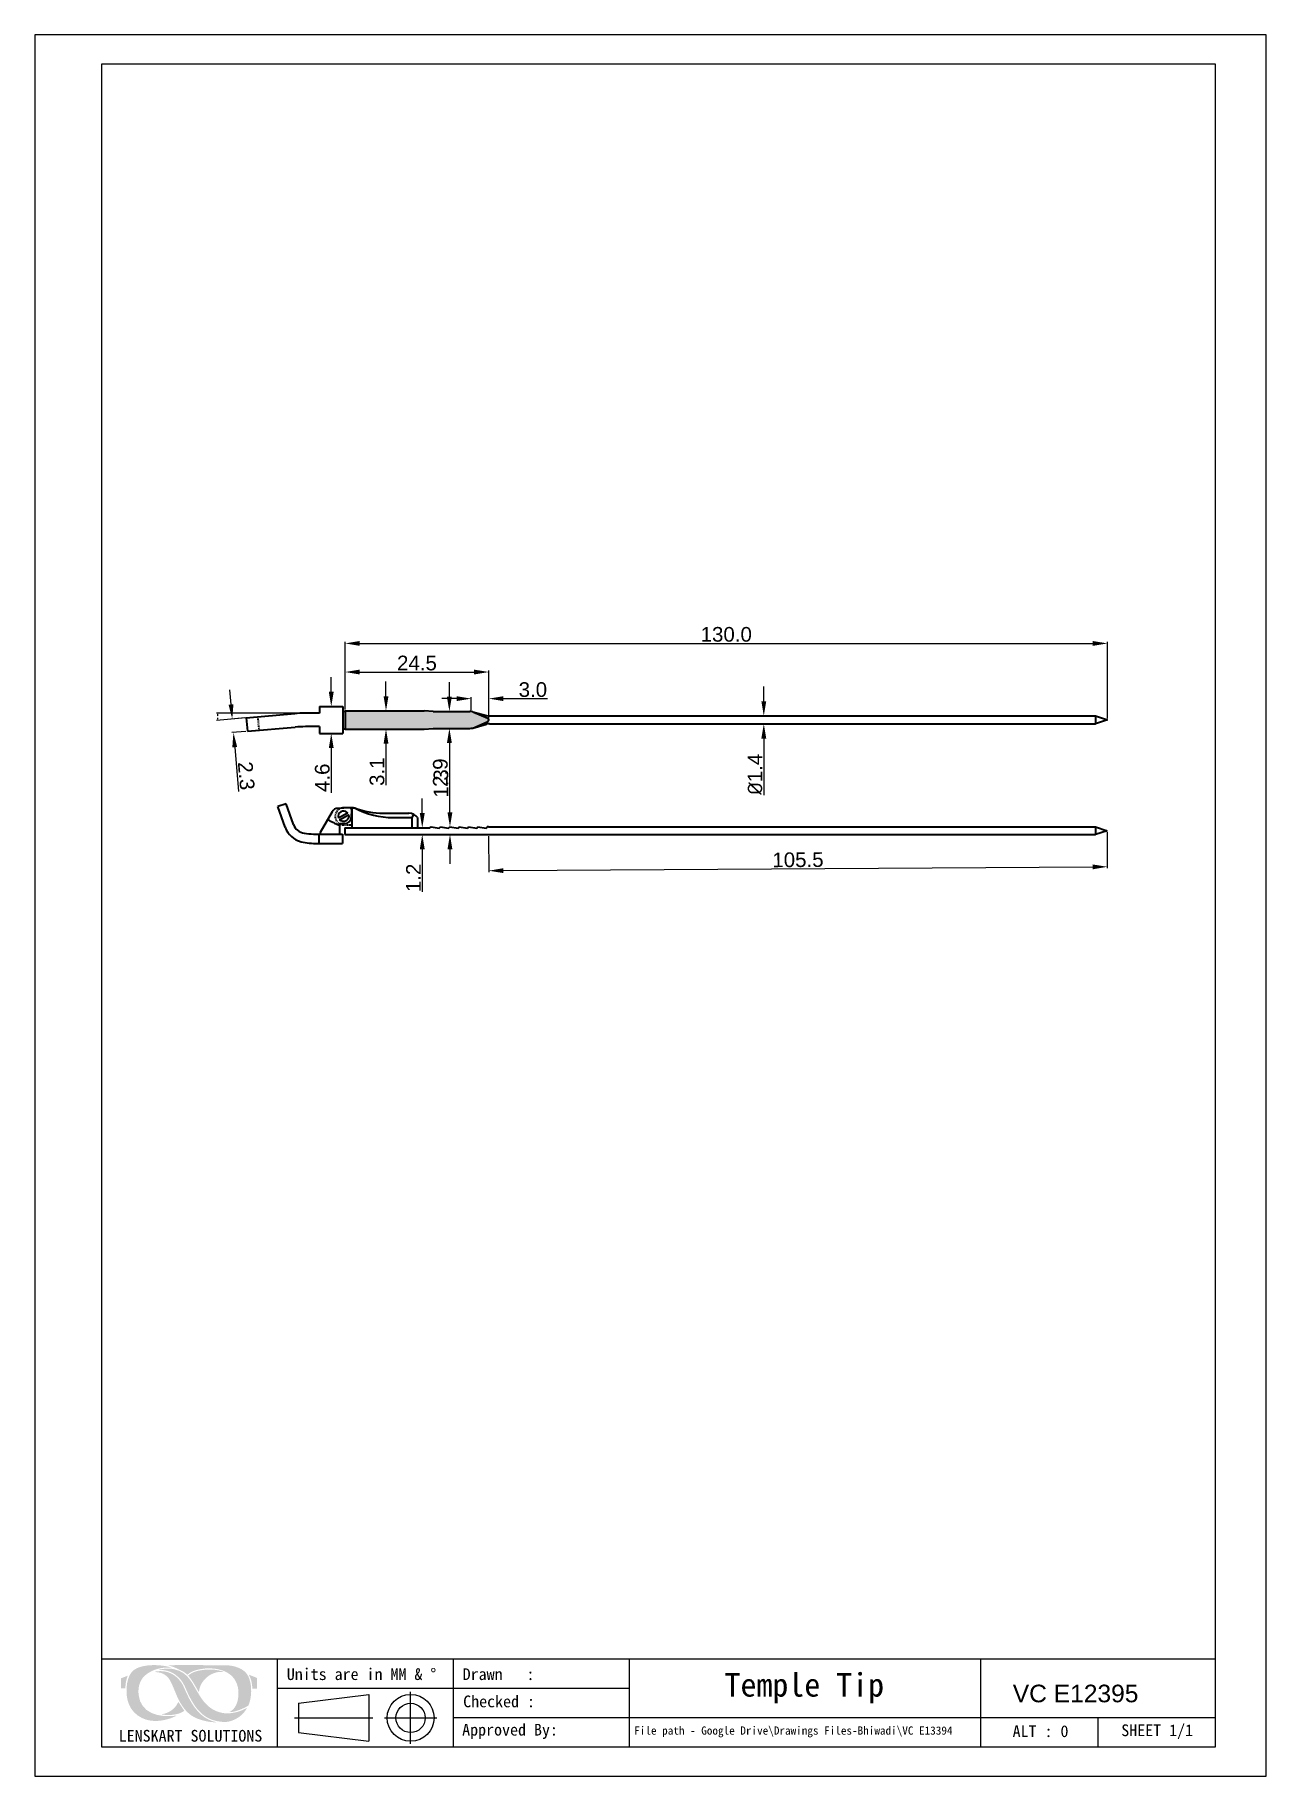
# Model space of a CAD drawing. Header units: inches. Extents: x 9 to 219, y -144 to 153.
import ezdxf

# ---------------------------------------------------------------- set-up
doc = ezdxf.new("R2010")
doc.units = ezdxf.units.IN
doc.header["$MEASUREMENT"] = 0
doc.linetypes.add('DASH', pattern=[0.35, 0.25, -0.1])
doc.linetypes.add('HIDDEN2', pattern=[0.1875, 0.125, -0.0625])
doc.layers.add('Dimension', color=3, linetype='Continuous')
doc.layers.add('图框-线条', color=7, linetype='Continuous')
for name, color, linetype, lineweight in [('odj', 4, 'Continuous', 35), ('标注', 3, 'Continuous', 9), ('粗实线', 4, 'Continuous', 50), ('细实线', 2, 'Continuous', 13), ('绘图层', 7, 'Continuous', 15), ('虚线', 1, 'HIDDEN2', 9)]:
    doc.layers.add(name, color=color, linetype=linetype, lineweight=lineweight)
doc.styles.get("Standard").update_dxf_attribs({"font": 'arial.ttf'})
doc.styles.add('宋体', font='SimSun.ttf')
doc.dimstyles.get("Standard").update_dxf_attribs({"dimtxt": 0.18, "dimasz": 0.18, "dimexe": 0.18, "dimexo": 0.0625, "dimgap": 0.09, "dimtad": 0, "dimtih": 1, "dimtoh": 1, "dimdec": 4, "dimzin": 0, "dimdsep": 46, "dimtxsty": 'Standard', "dimcen": 0.09, "dimadec": 0, "dimazin": 0, "dimtfac": 1, "dimtdec": 4, "dimtofl": 0, "dimtmove": 0, "dimatfit": 3, "dimfxl": 1, "dimtolj": 1, "dimtzin": 0, "dimarcsym": 0})
doc.dimstyles.new('Standard$0', dxfattribs={"dimtxt": 2.3, "dimasz": 2, "dimexe": 1, "dimexo": 1, "dimgap": 1, "dimtad": 1, "dimdec": 1, "dimzin": 0, "dimdsep": 46, "dimtxsty": 'Standard', "dimcen": 0, "dimclrd": 4, "dimclre": 4, "dimclrt": 4, "dimadec": 1, "dimazin": 0, "dimtfac": 1, "dimtdec": 1, "dimtofl": 0, "dimtmove": 0, "dimatfit": 0, "dimfxl": 1, "dimtfillclr": 256, "dimtolj": 1, "dimtzin": 0, "dimlwd": -1, "dimlwe": -1, "dimarcsym": 1})

# ---------------------------------------------------------------- blocks, each defined once
blk = doc.blocks.new('*D15')
at = {"layer": 'Defpoints', "color": 0, "transparency": 16777216}
for p in [(133.01, 36.45), (133.01, 35.1), (133.01, 35.1)]:
    blk.add_point(p, dxfattribs=at)
at = {"layer": 'Dimension', "color": 3, "transparency": 16777216}
for p, q in [((133.01, 38.95), (133.01, 41.45)), ((133.01, 32.6), (133.01, 22.91))]:
    blk.add_line(p, q, dxfattribs=at)
for points in [[(132.6, 38.95), (133.43, 38.95), (133.01, 36.45)], [(132.6, 32.6), (133.43, 32.6), (133.01, 35.1)]]:
    blk.add_solid(points, dxfattribs=at)
at = {"layer": 'Dimension', "transparency": 16777216, "insert": (131.51, 26.5), "char_height": 2.5, "attachment_point": 5, "rotation": 90}
blk.add_mtext('\\A1;{\\fISOCPEUR|b0|i0|c0|p34;%%C}1.4', dxfattribs=at)
blk = doc.blocks.new('*D16')
at = {"layer": 'Defpoints', "color": 0, "transparency": 16777216}
for p in [(86.11, 43.94), (61.61, 37.32), (86.11, 35.77)]:
    blk.add_point(p, dxfattribs=at)
at = {"layer": 'Dimension', "color": 3, "transparency": 16777216}
for p, q in [((61.61, 37.57), (61.61, 44.19)), ((64.11, 43.94), (83.61, 43.94)), ((86.11, 36.02), (86.11, 44.19))]:
    blk.add_line(p, q, dxfattribs=at)
for points in [[(64.11, 44.35), (64.11, 43.52), (61.61, 43.94)], [(83.61, 44.35), (83.61, 43.52), (86.11, 43.94)]]:
    blk.add_solid(points, dxfattribs=at)
at = {"layer": 'Dimension', "transparency": 16777216, "insert": (73.86, 45.46), "char_height": 2.5, "attachment_point": 5}
blk.add_mtext('\\A1;24.5', dxfattribs=at)
blk = doc.blocks.new('*D14')
at = {"layer": 'Defpoints', "color": 0, "transparency": 16777216}
for p in [(86.11, 39.4), (83.11, 37.2), (86.11, 35.77)]:
    blk.add_point(p, dxfattribs=at)
at = {"layer": 'Dimension', "color": 3, "transparency": 16777216}
for p, q in [((80.61, 39.4), (78.11, 39.4)), ((83.11, 37.45), (83.11, 39.65)), ((86.11, 36.02), (86.11, 39.65)), ((88.61, 39.4), (96.15, 39.4))]:
    blk.add_line(p, q, dxfattribs=at)
for points in [[(80.61, 39.82), (80.61, 38.98), (83.11, 39.4)], [(88.61, 39.82), (88.61, 38.98), (86.11, 39.4)]]:
    blk.add_solid(points, dxfattribs=at)
at = {"layer": 'Dimension', "transparency": 16777216, "insert": (93.63, 40.93), "char_height": 2.5, "attachment_point": 5}
blk.add_mtext('\\A1;3.0', dxfattribs=at)
blk = doc.blocks.new('*D17')
at = {"layer": 'Defpoints', "color": 0, "transparency": 16777216}
for p in [(191.61, 48.82), (61.61, 37.32), (191.61, 35.77)]:
    blk.add_point(p, dxfattribs=at)
at = {"layer": 'Dimension', "color": 3, "transparency": 16777216}
for p, q in [((61.61, 37.57), (61.61, 49.07)), ((64.11, 48.82), (189.11, 48.82)), ((191.61, 36.02), (191.61, 49.07))]:
    blk.add_line(p, q, dxfattribs=at)
for points in [[(64.11, 49.23), (64.11, 48.4), (61.61, 48.82)], [(189.11, 49.23), (189.11, 48.4), (191.61, 48.82)]]:
    blk.add_solid(points, dxfattribs=at)
at = {"layer": 'Dimension', "transparency": 16777216, "insert": (126.61, 50.35), "char_height": 2.5, "attachment_point": 5}
blk.add_mtext('\\A1;130.0', dxfattribs=at)
blk = doc.blocks.new('*D18')
at = {"layer": 'Defpoints', "color": 0, "transparency": 16777216}
for p in [(79.39, 37.22), (79.39, 34.32), (79.39, 34.32)]:
    blk.add_point(p, dxfattribs=at)
at = {"layer": 'Dimension', "color": 3, "transparency": 16777216}
for p, q in [((79.39, 39.72), (79.39, 42.22)), ((79.39, 31.82), (79.39, 24.22))]:
    blk.add_line(p, q, dxfattribs=at)
for points in [[(78.97, 39.72), (79.81, 39.72), (79.39, 37.22)], [(78.97, 31.82), (79.81, 31.82), (79.39, 34.32)]]:
    blk.add_solid(points, dxfattribs=at)
at = {"layer": 'Dimension', "transparency": 16777216, "insert": (77.86, 26.77), "char_height": 2.5, "attachment_point": 5, "rotation": 90}
blk.add_mtext('\\A1;2.9', dxfattribs=at)
blk = doc.blocks.new('*D19')
at = {"layer": 'Defpoints', "color": 0, "transparency": 16777216}
for p in [(68.58, 37.32), (68.58, 34.22), (68.58, 34.22)]:
    blk.add_point(p, dxfattribs=at)
at = {"layer": 'Dimension', "color": 3, "transparency": 16777216}
for p, q in [((68.58, 39.82), (68.58, 42.32)), ((68.33, 37.32), (68.33, 37.32)), ((68.58, 31.72), (68.58, 24.65))]:
    blk.add_line(p, q, dxfattribs=at)
for points in [[(68.17, 39.82), (69, 39.82), (68.58, 37.32)], [(68.17, 31.72), (69, 31.72), (68.58, 34.22)]]:
    blk.add_solid(points, dxfattribs=at)
at = {"layer": 'Dimension', "transparency": 16777216, "insert": (67.06, 26.94), "char_height": 2.5, "attachment_point": 5, "rotation": 90}
blk.add_mtext('\\A1;3.1', dxfattribs=at)
blk = doc.blocks.new('*D20')
at = {"layer": 'Defpoints', "color": 0, "transparency": 16777216}
for p in [(59.24, 38.07), (59.24, 33.47), (59.24, 33.47)]:
    blk.add_point(p, dxfattribs=at)
at = {"layer": 'Dimension', "color": 3, "transparency": 16777216}
for p, q in [((59.24, 40.57), (59.24, 43.07)), ((59.24, 30.97), (59.24, 23.32))]:
    blk.add_line(p, q, dxfattribs=at)
for points in [[(58.83, 40.57), (59.66, 40.57), (59.24, 38.07)], [(58.83, 30.97), (59.66, 30.97), (59.24, 33.47)]]:
    blk.add_solid(points, dxfattribs=at)
at = {"layer": 'Dimension', "transparency": 16777216, "insert": (57.72, 25.9), "char_height": 2.5, "attachment_point": 5, "rotation": 90}
blk.add_mtext('\\A1;4.6', dxfattribs=at)
blk = doc.blocks.new('*D21')
at = {"layer": 'Defpoints', "color": 0, "transparency": 16777216}
for p in [(44.75, 36.12), (42.56, 33.62), (44.95, 33.83)]:
    blk.add_point(p, dxfattribs=at)
at = {"layer": 'Dimension', "color": 3, "transparency": 16777216}
for p, q in [((42.15, 38.4), (41.93, 40.89)), ((44.5, 36.1), (42.11, 35.89)), ((44.7, 33.81), (42.31, 33.6)), ((42.78, 31.13), (43.44, 23.57))]:
    blk.add_line(p, q, dxfattribs=at)
for points in [[(42.56, 38.44), (41.73, 38.37), (42.36, 35.91)], [(43.2, 31.17), (42.37, 31.09), (42.56, 33.62)]]:
    blk.add_solid(points, dxfattribs=at)
at = {"layer": 'Dimension', "transparency": 16777216, "insert": (44.74, 26.24), "char_height": 2.5, "attachment_point": 5, "rotation": 275}
blk.add_mtext('\\A1;2.3', dxfattribs=at)
blk = doc.blocks.new('*D22')
at = {"layer": 'Defpoints', "color": 0, "transparency": 16777216}
for p in [(39.83, 36.51), (44.75, 36.12), (53.01, 36.84), (54.75, 36.92), (57.24, 36.92)]:
    blk.add_point(p, dxfattribs=at)
at = {"layer": '标注', "color": 0, "lineweight": -2, "transparency": 16777216}
for p, q in [((53.82, 36.92), (39.65, 36.92)), ((44.69, 36.12), (39.7, 35.68))]:
    blk.add_line(p, q, dxfattribs=at)
for start, end in [(180.7339, 181.7593), (183.2411, 184.2661)]:
    blk.add_arc((53.88, 36.92), 14.05, start, end, dxfattribs=at)
at = {"layer": '标注', "color": 0, "transparency": 16777216}
for points in [[(39.8, 36.74), (39.86, 36.74), (39.83, 36.92)], [(39.89, 35.88), (39.83, 35.87), (39.88, 35.7)]]:
    blk.add_solid(points, dxfattribs=at)
at = {"layer": '标注', "color": 0, "lineweight": 35, "transparency": 16777216, "insert": (39.84, 36.31), "char_height": 0.18, "attachment_point": 5}
blk.add_mtext('\\A1;5°', dxfattribs=at)
blk = doc.blocks.new('*D23')
at = {"layer": 'Defpoints', "color": 0, "transparency": 16777216}
for p in [(79.46, 17.52), (79.49, 17.52), (79.7, 16.22)]:
    blk.add_point(p, dxfattribs=at)
at = {"layer": 'Dimension', "color": 3, "transparency": 16777216}
for p, q in [((79.49, 20.02), (79.49, 27.34)), ((79.45, 16.22), (79.24, 16.22)), ((79.71, 17.52), (79.74, 17.52)), ((79.49, 13.72), (79.49, 11.22))]:
    blk.add_line(p, q, dxfattribs=at)
for points in [[(79.07, 20.02), (79.9, 20.02), (79.49, 17.52)], [(79.07, 13.72), (79.9, 13.72), (79.49, 16.22)]]:
    blk.add_solid(points, dxfattribs=at)
at = {"layer": 'Dimension', "transparency": 16777216, "insert": (77.96, 24.93), "char_height": 2.5, "attachment_point": 5, "rotation": 90}
blk.add_mtext('\\A1;1.3', dxfattribs=at)
blk = doc.blocks.new('*D24')
at = {"layer": 'Defpoints', "color": 0, "transparency": 16777216}
for p in [(86.06, 16.2), (191.56, 16.87), (191.6, 10.72)]:
    blk.add_point(p, dxfattribs=at)
at = {"layer": 'Dimension', "color": 3, "transparency": 16777216}
for p, q in [((86.06, 15.95), (86.1, 9.8)), ((191.56, 16.62), (191.6, 10.47)), ((88.6, 10.06), (189.1, 10.71))]:
    blk.add_line(p, q, dxfattribs=at)
for points in [[(88.6, 10.48), (88.6, 9.65), (86.1, 10.05)], [(189.1, 11.12), (189.1, 10.29), (191.6, 10.72)]]:
    blk.add_solid(points, dxfattribs=at)
at = {"layer": 'Dimension', "transparency": 16777216, "insert": (138.84, 11.91), "char_height": 2.5, "attachment_point": 5, "rotation": 0.3666}
blk.add_mtext('\\A1;105.5', dxfattribs=at)
blk = doc.blocks.new('*D25')
at = {"layer": 'Defpoints', "color": 0, "transparency": 16777216}
for p in [(74.76, 17.37), (74.76, 16.22), (74.76, 16.22)]:
    blk.add_point(p, dxfattribs=at)
at = {"layer": 'Dimension', "color": 3, "transparency": 16777216}
for p, q in [((74.76, 19.87), (74.76, 22.37)), ((74.76, 13.72), (74.76, 6.43))]:
    blk.add_line(p, q, dxfattribs=at)
for points in [[(74.35, 19.87), (75.18, 19.87), (74.76, 17.37)], [(74.35, 13.72), (75.18, 13.72), (74.76, 16.22)]]:
    blk.add_solid(points, dxfattribs=at)
at = {"layer": 'Dimension', "transparency": 16777216, "insert": (73.26, 8.83), "char_height": 2.5, "attachment_point": 5, "rotation": 90}
blk.add_mtext('\\A1;1.2', dxfattribs=at)

msp = doc.modelspace()

# ---------------------------------------------------------------- hatches: boundary and pattern name
at = {"layer": '图框-线条', "lineweight": 0, "ltscale": 0.1}
h = msp.add_hatch(color=252, dxfattribs=at)
edge = h.paths.add_edge_path()
edge.add_spline(control_points=[(23.39, -127.69), (23.39, -127.69), (23.39, -129.4), (23.39, -129.4), (23.39, -129.4), (23.39, -129.4), (24.11, -129.4), (24.11, -129.4), (24.11, -129.4), (24.16, -129), (24.16, -128.65), (24.24, -128.25), (24.24, -128.25), (24.31, -127.9), (24.42, -127.55), (24.54, -127.25), (24.54, -127.25), (24.54, -127.25), (23.39, -127.69), (23.39, -127.69)], knot_values=[0, 0, 0, 0, 0.166667, 0.166667, 0.166667, 0.166667, 0.333333, 0.333333, 0.333333, 0.333333, 0.5, 0.5, 0.5, 0.5, 0.666667, 0.666667, 0.666667, 0.666667, 1, 1, 1, 1], degree=3, periodic=0)
edge = h.paths.add_edge_path()
edge.add_spline(control_points=[(45.8, -129.48), (45.8, -129.48), (46.6, -129.48), (46.6, -129.48), (46.6, -129.48), (46.6, -129.48), (46.6, -127.63), (46.6, -127.63), (46.6, -127.63), (46.6, -127.63), (45.19, -127.07), (45.19, -127.07), (45.19, -127.07), (45.34, -127.43), (45.5, -127.69), (45.61, -128.13), (45.61, -128.13), (45.72, -128.59), (45.76, -128.99), (45.8, -129.48)], knot_values=[0, 0, 0, 0, 0.166667, 0.166667, 0.166667, 0.166667, 0.333333, 0.333333, 0.333333, 0.333333, 0.5, 0.5, 0.5, 0.5, 0.666667, 0.666667, 0.666667, 0.666667, 1, 1, 1, 1], degree=3, periodic=0)
edge = h.paths.add_edge_path(flags=17)
edge.add_spline(control_points=[(30.31, -133.82), (30.44, -133.93), (31.27, -133.94), (31.41, -133.95), (31.41, -133.95), (32.29, -133.97), (33.61, -133.76), (34.19, -133.2), (34.19, -133.2), (34.13, -133.12), (34.1, -133.09), (34.05, -133.02), (34.05, -133.02), (34.05, -133.02), (33.18, -131.73), (33.18, -131.73), (33.18, -131.73), (32.97, -131.99), (32.88, -132.49), (32.07, -133.1), (32.07, -133.1), (31.6, -133.46), (31.04, -133.72), (30.31, -133.82)], knot_values=[0, 0, 0, 0, 0.142857, 0.142857, 0.142857, 0.142857, 0.285714, 0.285714, 0.285714, 0.285714, 0.428571, 0.428571, 0.428571, 0.428571, 0.571429, 0.571429, 0.571429, 0.571429, 0.714286, 0.714286, 0.714286, 0.714286, 1, 1, 1, 1], degree=3, periodic=0)
edge = h.paths.add_edge_path(flags=17)
edge.add_spline(control_points=[(34.86, -127.24), (34.91, -127.33), (34.92, -127.32), (34.98, -127.39), (34.98, -127.39), (35.63, -128.13), (36.56, -129.92), (36.68, -130.05), (36.68, -130.05), (36.74, -128.55), (38, -127.24), (39.23, -126.81), (39.23, -126.81), (39.88, -126.58), (40.23, -126.57), (40.95, -126.64), (40.95, -126.64), (40.71, -126.44), (39.71, -126.28), (39.45, -126.25), (39.45, -126.25), (38.24, -126.11), (36.48, -126.23), (35.41, -126.83), (35.41, -126.83), (35.24, -126.93), (34.92, -127.12), (34.86, -127.24)], knot_values=[0, 0, 0, 0, 0.125, 0.125, 0.125, 0.125, 0.25, 0.25, 0.25, 0.25, 0.375, 0.375, 0.375, 0.375, 0.5, 0.5, 0.5, 0.5, 0.625, 0.625, 0.625, 0.625, 0.75, 0.75, 0.75, 0.75, 1, 1, 1, 1], degree=3, periodic=0)
edge = h.paths.add_edge_path()
edge.add_spline(control_points=[(34.28, -129.6), (33.87, -128.68), (33.75, -128.42), (33.11, -127.73), (33.11, -127.73), (32.23, -126.79), (30.89, -126.32), (29.56, -126.5), (29.56, -126.5), (29.47, -126.51), (29.4, -126.52), (29.31, -126.54), (29.31, -126.54), (29.31, -126.54), (29.08, -126.61), (29.08, -126.61), (29.08, -126.61), (29.85, -126.65), (30.45, -126.76), (30.95, -127.15), (30.95, -127.15), (31.46, -127.53), (31.65, -127.83), (31.98, -128.5), (31.98, -128.5), (32.51, -129.58), (32.87, -130.79), (33.46, -131.79), (33.46, -131.79), (34.09, -132.86), (34.7, -133.64), (35.76, -134.26), (35.76, -134.26), (36.62, -134.76), (38.41, -135.23), (39.6, -135.18), (39.6, -135.18), (39.46, -135.11), (39.28, -135.09), (39.12, -135.04), (39.12, -135.04), (36.91, -134.37), (35.63, -132.49), (34.66, -130.43), (34.66, -130.43), (34.53, -130.15), (34.41, -129.88), (34.28, -129.6)], knot_values=[0, 0, 0, 0, 0.076923, 0.076923, 0.076923, 0.076923, 0.153846, 0.153846, 0.153846, 0.153846, 0.230769, 0.230769, 0.230769, 0.230769, 0.307692, 0.307692, 0.307692, 0.307692, 0.384615, 0.384615, 0.384615, 0.384615, 0.461538, 0.461538, 0.461538, 0.461538, 0.538462, 0.538462, 0.538462, 0.538462, 0.615385, 0.615385, 0.615385, 0.615385, 0.692308, 0.692308, 0.692308, 0.692308, 0.769231, 0.769231, 0.769231, 0.769231, 0.846154, 0.846154, 0.846154, 0.846154, 1, 1, 1, 1], degree=3, periodic=0)
edge = h.paths.add_edge_path()
edge.add_spline(control_points=[(44.91, -132.74), (44.87, -132.75), (44.05, -133.14), (43.88, -133.2), (43.88, -133.2), (43.53, -133.34), (43.11, -133.46), (42.72, -133.54), (42.72, -133.54), (41.75, -133.73), (41.03, -133.73), (40.1, -133.45), (40.1, -133.45), (38.52, -132.99), (37.59, -131.88), (36.85, -130.72), (36.85, -130.72), (35.52, -128.67), (34.99, -126.68), (32.44, -126.14), (32.44, -126.14), (32.01, -126.04), (31.5, -126.01), (31.05, -126.04), (31.05, -126.04), (30.74, -126.07), (30.02, -126.14), (29.8, -126.27), (29.8, -126.27), (30.92, -126.24), (31.8, -126.46), (32.6, -127.03), (32.6, -127.03), (34.25, -128.22), (34.3, -129.46), (35.17, -131), (35.17, -131), (35.58, -131.74), (35.88, -132.32), (36.45, -132.99), (36.45, -132.99), (37.64, -134.38), (38.9, -134.99), (40.85, -135.14), (40.85, -135.14), (41.78, -135.2), (42.73, -134.79), (43.34, -134.4), (43.34, -134.4), (43.77, -134.13), (44.11, -133.8), (44.43, -133.43), (44.43, -133.43), (44.59, -133.24), (44.77, -132.95), (44.91, -132.74)], knot_values=[0, 0, 0, 0, 0.066667, 0.066667, 0.066667, 0.066667, 0.133333, 0.133333, 0.133333, 0.133333, 0.2, 0.2, 0.2, 0.2, 0.266667, 0.266667, 0.266667, 0.266667, 0.333333, 0.333333, 0.333333, 0.333333, 0.4, 0.4, 0.4, 0.4, 0.466667, 0.466667, 0.466667, 0.466667, 0.533333, 0.533333, 0.533333, 0.533333, 0.6, 0.6, 0.6, 0.6, 0.666667, 0.666667, 0.666667, 0.666667, 0.733333, 0.733333, 0.733333, 0.733333, 0.8, 0.8, 0.8, 0.8, 0.866667, 0.866667, 0.866667, 0.866667, 1, 1, 1, 1], degree=3, periodic=0)
edge = h.paths.add_edge_path()
edge.add_spline(control_points=[(34.71, -127.08), (35.27, -126.65), (35.43, -126.51), (36.25, -126.28), (36.25, -126.28), (38.12, -125.76), (40.53, -125.89), (42, -127.05), (42, -127.05), (42.8, -127.68), (43.46, -128.78), (43.42, -130.33), (43.42, -130.33), (43.39, -131.47), (43.11, -132.58), (42.21, -133.24), (42.21, -133.24), (42.15, -133.28), (41.9, -133.43), (41.84, -133.45), (41.84, -133.45), (42.73, -133.51), (44.13, -132.9), (44.86, -132.49), (44.86, -132.49), (45.14, -132.33), (45.11, -132.36), (45.23, -132.04), (45.23, -132.04), (45.69, -130.77), (45.71, -129.03), (45.28, -127.8), (45.28, -127.8), (45.09, -127.23), (44.87, -126.94), (44.51, -126.57), (44.51, -126.57), (43.75, -125.81), (42.24, -125.45), (41.14, -125.46), (41.14, -125.46), (37.92, -125.46), (34.61, -125.42), (31.41, -125.46), (31.41, -125.46), (31.64, -125.56), (32.05, -125.65), (32.32, -125.75), (32.32, -125.75), (32.59, -125.85), (33.78, -126.41), (34.01, -126.55), (34.01, -126.55), (34.33, -126.74), (34.65, -127.05), (34.71, -127.08)], knot_values=[0, 0, 0, 0, 0.066667, 0.066667, 0.066667, 0.066667, 0.133333, 0.133333, 0.133333, 0.133333, 0.2, 0.2, 0.2, 0.2, 0.266667, 0.266667, 0.266667, 0.266667, 0.333333, 0.333333, 0.333333, 0.333333, 0.4, 0.4, 0.4, 0.4, 0.466667, 0.466667, 0.466667, 0.466667, 0.533333, 0.533333, 0.533333, 0.533333, 0.6, 0.6, 0.6, 0.6, 0.666667, 0.666667, 0.666667, 0.666667, 0.733333, 0.733333, 0.733333, 0.733333, 0.8, 0.8, 0.8, 0.8, 0.866667, 0.866667, 0.866667, 0.866667, 1, 1, 1, 1], degree=3, periodic=0)
edge = h.paths.add_edge_path()
edge.add_spline(control_points=[(32.93, -134.04), (32.79, -134.03), (32.52, -134.09), (32.36, -134.1), (32.36, -134.1), (29.79, -134.34), (26.76, -133.67), (26.39, -130.52), (26.39, -130.52), (26.22, -129.06), (26.67, -127.73), (27.85, -126.92), (27.85, -126.92), (29.02, -126.12), (30.2, -125.8), (31.93, -125.85), (31.93, -125.85), (31.93, -125.85), (31.23, -125.66), (31.23, -125.66), (31.23, -125.66), (29.7, -125.33), (27.42, -125.32), (26.07, -125.99), (26.07, -125.99), (25.3, -126.37), (24.88, -126.93), (24.59, -127.88), (24.59, -127.88), (24.09, -129.51), (24.24, -132), (25.45, -133.28), (25.45, -133.28), (25.61, -133.45), (25.68, -133.56), (25.87, -133.71), (25.87, -133.71), (26.06, -133.86), (26.09, -133.92), (26.33, -134.09), (26.33, -134.09), (27.91, -135.2), (29.96, -135.14), (31.77, -134.53), (31.77, -134.53), (31.98, -134.46), (32.18, -134.38), (32.37, -134.3), (32.37, -134.3), (32.49, -134.25), (32.86, -134.05), (32.93, -134.04)], knot_values=[0, 0, 0, 0, 0.071429, 0.071429, 0.071429, 0.071429, 0.142857, 0.142857, 0.142857, 0.142857, 0.214286, 0.214286, 0.214286, 0.214286, 0.285714, 0.285714, 0.285714, 0.285714, 0.357143, 0.357143, 0.357143, 0.357143, 0.428571, 0.428571, 0.428571, 0.428571, 0.5, 0.5, 0.5, 0.5, 0.571429, 0.571429, 0.571429, 0.571429, 0.642857, 0.642857, 0.642857, 0.642857, 0.714286, 0.714286, 0.714286, 0.714286, 0.785714, 0.785714, 0.785714, 0.785714, 0.857143, 0.857143, 0.857143, 0.857143, 1, 1, 1, 1], degree=3, periodic=0)
at = {"layer": '细实线', "lineweight": 35}
h = msp.add_hatch(dxfattribs=at)
h.set_pattern_fill('AR-SAND', color=256, scale=0.01)
h.set_pattern_definition([(37.5, (-1208.40854, -218.2099), (-0.01600031, 0.48941324), [0, -0.38608, 0, -0.4318, 0, -0.41275]), (7.5, (-1208.40854, -218.2099), (0.44952328, 0.7168251), [0, -0.20828, 0, -0.34798, 0, -0.13335]), (327.5, (-1208.72096, -218.2099), (0.79099237, 0.00143718), [0, -0.127, 0, -0.4572, 0, -0.5969]), (317.5, (-1208.72096, -218.2099), (0.76355645, 0.22292932), [0, -0.0635, 0, -0.29972, 0, -0.3429])])
h.paths.add_polyline_path([(83.38, 37.15, 0.066658), (82.85, 37.22), (76.61, 37.22), (75.11, 37.32), (61.61, 37.32), (61.61, 34.22), (75.11, 34.22), (76.61, 34.32), (82.85, 34.32, 0.066658), (83.38, 34.39), (85.93, 35.5, 0.656799), (85.93, 36.05)])

# ---------------------------------------------------------------- linework, layer by layer
for p, q in [((210.04, 147.62), (20.04, 147.62)), ((20.04, 147.62), (20.04, -139.38)), ((210.04, -139.38), (210.04, 147.62)), ((20.04, -124.38), (210.04, -124.38)), ((50.04, -124.38), (50.04, -139.38)), ((80.04, -124.38), (80.04, -139.38)), ((110.04, -124.38), (110.04, -139.38)), ((170.04, -139.38), (170.04, -124.38)), ((50.04, -129.38), (110.04, -129.38)), ((53.63, -131.94), (65.63, -130.44)), ((65.63, -130.44), (65.63, -138.44)), ((72.78, -138.89), (72.78, -130)), ((53.63, -131.94), (53.63, -136.94)), ((52.97, -134.44), (66.36, -134.44)), ((68.34, -134.44), (77.23, -134.44)), ((80.04, -134.38), (210.04, -134.38)), ((190.04, -139.38), (190.04, -134.38)), ((20.04, -139.38), (210.04, -139.38)), ((53.63, -136.94), (65.63, -138.44))]:
    msp.add_line(p, q)
at = {"lineweight": 35}
for p, q in [((44.75, 36.12), (53.01, 36.84)), ((44.75, 36.12), (44.95, 33.83)), ((57.24, 36.92), (54.75, 36.92)), ((57.24, 38.07), (57.24, 36.92)), ((57.24, 38.07), (61.24, 38.07)), ((61.24, 38.07), (61.24, 33.47)), ((61.24, 37.27), (61.61, 37.27)), ((61.61, 37.32), (75.11, 37.32)), ((61.61, 37.32), (61.61, 34.22)), ((76.61, 37.22), (75.11, 37.32)), ((76.61, 37.22), (82.85, 37.22)), ((83.38, 37.15), (85.7, 36.52)), ((83.38, 37.15), (85.93, 36.05)), ((86.23, 36.45), (189.61, 36.45)), ((189.61, 36.45), (189.61, 35.1)), ((189.61, 36.45), (191.61, 35.77)), ((191.61, 35.77), (189.61, 35.1)), ((44.95, 33.83), (53.11, 34.54)), ((57.24, 34.62), (54.85, 34.62)), ((57.24, 34.62), (57.24, 33.47)), ((57.24, 33.47), (61.24, 33.47)), ((61.24, 34.27), (61.61, 34.27)), ((61.61, 34.22), (75.11, 34.22)), ((75.11, 34.22), (76.61, 34.32)), ((76.61, 34.32), (82.85, 34.32)), ((83.38, 34.39), (85.93, 35.5)), ((83.38, 34.39), (85.7, 35.02)), ((86.23, 35.1), (189.61, 35.1)), ((51.57, 21.48), (50.15, 20.99)), ((51.38, 17.46), (50.15, 20.99)), ((52.8, 17.95), (51.57, 21.48)), ((56.24, 16.29), (57.14, 16.29)), ((57.14, 16.29), (61.14, 16.29)), ((57.14, 16.29), (57.14, 14.69)), ((61.14, 16.29), (61.14, 14.69)), ((61.56, 17.37), (76.06, 17.37)), ((61.56, 17.37), (61.56, 16.22)), ((61.56, 16.22), (85.56, 16.22)), ((76.06, 17.37), (76.26, 17.52)), ((76.26, 17.52), (77.66, 17.32)), ((77.66, 17.32), (77.86, 17.52)), ((77.86, 17.52), (79.26, 17.32)), ((79.26, 17.32), (79.46, 17.52)), ((79.46, 17.52), (80.86, 17.32)), ((80.86, 17.32), (81.06, 17.52)), ((81.06, 17.52), (82.46, 17.32)), ((82.46, 17.32), (82.66, 17.52)), ((82.66, 17.52), (84.06, 17.32)), ((84.06, 17.32), (84.26, 17.52)), ((84.26, 17.52), (85.65, 17.32)), ((85.56, 16.22), (86.06, 16.2)), ((85.65, 17.32), (85.86, 17.54)), ((86.06, 17.55), (85.86, 17.54)), ((86.06, 17.55), (189.56, 17.55)), ((86.06, 16.2), (189.56, 16.2)), ((189.56, 17.55), (189.56, 16.2)), ((189.56, 17.55), (191.56, 16.87)), ((191.56, 16.87), (189.56, 16.2)), ((56.9, 14.69), (61.14, 14.69))]:
    msp.add_line(p, q, dxfattribs=at)
msp.add_lwpolyline([(8.69, -144.38), (218.69, -144.38), (218.69, 152.62), (8.69, 152.62)], close=True)
for points in [[(60.47, 19.08), (61.99, 19.95, 0.797724)], [(60.67, 18.73), (62.19, 19.61, -0.797724)]]:
    msp.add_lwpolyline(points, format="xyb", close=True, dxfattribs=at)
for radius in [4, 2.5]:
    msp.add_circle((72.78, -134.44), radius)
for centre, radius, start, end in [((54.75, 16.92), 20, 90, 95), ((82.85, 35.22), 2, 74.7456, 90), ((86.23, 38.45), 2, 254.7456, 270), ((85.81, 35.77), 0.3, 293.4062, 66.5938), ((54.85, 14.62), 20, 90, 95), ((82.85, 36.32), 2, 270, 285.2544), ((86.23, 33.1), 2, 90, 105.2544), ((54.97, 18.71), 2.3, 199.2165, 261.5562), ((54.97, 18.71), 3.8, 199.2165, 257.1781), ((56.9, 27.19), 12.5, 257.1781, 270), ((56.63, 29.89), 13.6, 261.5562, 268.3628)]:
    msp.add_arc(centre, radius, start, end, dxfattribs=at)
at = {"layer": 'odj', "color": 1, "lineweight": 35}
msp.add_lwpolyline([(62.67, 19.21), (62.74, 20.43, 0.440011), (62.41, 20.76), (60.38, 20.69, 0.258618), (59.4, 20.1), (57.37, 16.59, 0.57735), (57.54, 16.29), (60.73, 16.29), (60.73, 18.09), (61.49, 18.09, 0.39896), (62.67, 19.21)], format="xyb", dxfattribs=at)
at = {"layer": '粗实线', "lineweight": 35}
for p, q in [((63.06, 20.77), (61.37, 20.77)), ((62.74, 20.77), (63.24, 20.77)), ((62.74, 20.77), (62.74, 17.37)), ((68.18, 19.87), (72.49, 19.87)), ((69.83, 19.12), (73.06, 19.12)), ((73.06, 19.12), (73.31, 19.66)), ((73.06, 17.37), (73.06, 19.12)), ((73.94, 19.1), (73.94, 17.37)), ((62.74, 17.37), (73.94, 17.37))]:
    msp.add_line(p, q, dxfattribs=at)
msp.add_lwpolyline([(61.37, 20.77, 0.072817), (60.95, 20.71, 0.072817)], format="xyb", dxfattribs=at)
msp.add_lwpolyline([(62.21, 17.87), (62.74, 17.87)], dxfattribs=at)
for centre, radius, start, end in [((69.83, 33.12), 14, 241.9019, 270), ((68.18, 33.87), 14, 249.3439, 270), ((72.49, 18.12), 1.75, 34.0477, 90)]:
    msp.add_arc(centre, radius, start, end, dxfattribs=at)
at = {"layer": '虚线', "lineweight": 35, "ltscale": 0.05}
msp.add_line((46.7, 36.29), (46.9, 34), dxfattribs=at)
msp.add_lwpolyline([(60.95, 20.71, 0.864251), (61.37, 17.87), (62.21, 17.87)], format="xyb", dxfattribs=at)
at = {"layer": '虚线', "linetype": 'DASH', "lineweight": 35, "ltscale": 34}
msp.add_arc((75.18, 49.62), 35, 241.748, 245.6264, dxfattribs=at)

# ---------------------------------------------------------------- texts
at = {"insert": (186.19, -130.3), "char_height": 3, "width": 34.3483, "attachment_point": 5}
msp.add_mtext('VC E12395', dxfattribs=at)
at = {"layer": '绘图层', "color": 7, "linetype": 'ByBlock', "lineweight": 9, "attachment_point": 5, "style": '宋体'}
for s, insert, char_height, width in [('\\pxql;{\\fNSimSun|b0|i0|c0|p49;Units are in MM & %%D}', (66.93, -127), 2, 30.5443), ('\\pxql;{\\fNSimSun|b0|i0|c0|p49;Drawn   : }', (96.93, -127), 2, 30.5443), ('{\\fNSimSun|b0|i0|c0|p49;Temple Tip}', (139.92, -129.38), 4, 58.2869), ('\\pxql;{\\fNSimSun|b0|i0|c0|p49;Checked : }', (93.19, -131.65), 2, 22.9015), ('{\\fSimSun|b0|i0|c134|p2;LENSKART SOLUTIONS}', (35.24, -137.51), 2, 58.9745), ('\\pxql;{\\fNSimSun|b0|i0|c0|p49;Approved By:}', (93.02, -136.75), 2, 22.9015), ('\\pxql;{\\fNSimSun|b0|i0|c0|p49;File path - Google Drive\\\\Drawings Files-Bhiwadi\\\\VC E13394}', (155.86, -136.83), 1.4, 89.89), ('{\\fNSimSun|b0|i0|c0|p49;ALT : 0}', (180.21, -136.73), 2, 17.2791), ('{\\fNSimSun|b0|i0|c0|p49;SHEET 1/1}', (200.1, -136.8), 2, 17.2791)]:
    msp.add_mtext(s, dxfattribs=dict(at, insert=insert, char_height=char_height, width=width))

# ---------------------------------------------------------------- dimensions: what is measured, and where the dimension line sits
at = {"layer": 'Dimension'}
for base, p1, p2, picture, middle in [((191.61, 48.82), (61.61, 37.32), (191.61, 35.77), '*D17', (126.61, 50.35)), ((86.11, 43.94), (61.61, 37.32), (86.11, 35.77), '*D16', (73.86, 45.46)), ((86.11, 39.4), (83.11, 37.2), (86.11, 35.77), '*D14', (93.63, 40.93))]:
    dim = msp.add_linear_dim(base=base, p1=p1, p2=p2, dimstyle='Standard$0', override={"dimtxt": 2.5, "dimasz": 2.5, "dimexe": 0.25, "dimexo": 0.25, "dimgap": 0.25, "dimclrd": 3, "dimclre": 3, "dimclrt": 256, "dimadec": 2, "dimtdec": 2, "dimatfit": 3}, dxfattribs=at)
    dim.commit()
    dim.dimension.update_dxf_attribs({"geometry": picture, "text_midpoint": middle})
for base, p1, p2, picture, middle in [((59.24, 33.47), (59.24, 38.07), (59.24, 33.47), '*D20', (57.72, 25.9)), ((68.58, 34.22), (68.58, 37.32), (68.58, 34.22), '*D19', (67.06, 26.94)), ((79.39, 34.32), (79.39, 37.22), (79.39, 34.32), '*D18', (77.86, 26.77)), ((79.49, 17.52), (79.7, 16.22), (79.46, 17.52), '*D23', (77.96, 24.93)), ((74.76172515, 16.22302368), (74.76172515, 17.37302368), (74.76172515, 16.22302368), '*D25', (73.25660919, 8.82773037))]:
    dim = msp.add_linear_dim(base=base, p1=p1, p2=p2, angle=90, dimstyle='Standard$0', override={"dimtxt": 2.5, "dimasz": 2.5, "dimexe": 0.25, "dimexo": 0.25, "dimgap": 0.25, "dimclrd": 3, "dimclre": 3, "dimclrt": 256, "dimadec": 2, "dimtdec": 2, "dimatfit": 3}, dxfattribs=at)
    dim.commit()
    dim.dimension.update_dxf_attribs({"geometry": picture, "text_midpoint": middle})
for p1, p2, distance, picture, middle in [((44.75, 36.12), (44.95, 33.83), -2.4, '*D21', (44.74, 26.24)), ((86.06, 16.2), (191.56, 16.87), -6.15, '*D24', (138.84, 11.91))]:
    dim = msp.add_aligned_dim(p1=p1, p2=p2, distance=distance, dimstyle='Standard$0', override={"dimtxt": 2.5, "dimasz": 2.5, "dimexe": 0.25, "dimexo": 0.25, "dimgap": 0.25, "dimclrd": 3, "dimclre": 3, "dimclrt": 256, "dimadec": 2, "dimtdec": 2, "dimatfit": 3}, dxfattribs=at)
    dim.commit()
    dim.dimension.update_dxf_attribs({"geometry": picture, "text_midpoint": middle})
dim = msp.add_linear_dim(base=(133.01387762, 35.09531781), p1=(133.01387762, 36.44531781), p2=(133.01387762, 35.09531781), angle=90, text='{\\fISOCPEUR|b0|i0|c0|p34;%%C}<>', dimstyle='Standard$0', override={"dimtxt": 2.5, "dimasz": 2.5, "dimexe": 0.25, "dimexo": 0.25, "dimgap": 0.25, "dimclrd": 3, "dimclre": 3, "dimclrt": 256, "dimadec": 2, "dimtdec": 2, "dimatfit": 3}, dxfattribs=at)
dim.commit()
dim.dimension.update_dxf_attribs({"geometry": '*D15', "text_midpoint": (131.50876166, 26.5022073)})
at = {"layer": '标注', "lineweight": 35}
dim = msp.add_angular_dim_2l(base=(39.83, 36.51), line1=((44.75, 36.12), (53.01, 36.84)), line2=((57.24, 36.92), (54.75, 36.92)), dimstyle='Standard', override={"dimdec": 1, "dimazin": 2, "dimtp": 0.05, "dimtfac": 0.6, "dimtzin": 8}, dxfattribs=at)
dim.commit()
dim.dimension.update_dxf_attribs({"geometry": '*D22', "text_midpoint": (39.84, 36.31)})

doc.saveas('drawing.dxf')
